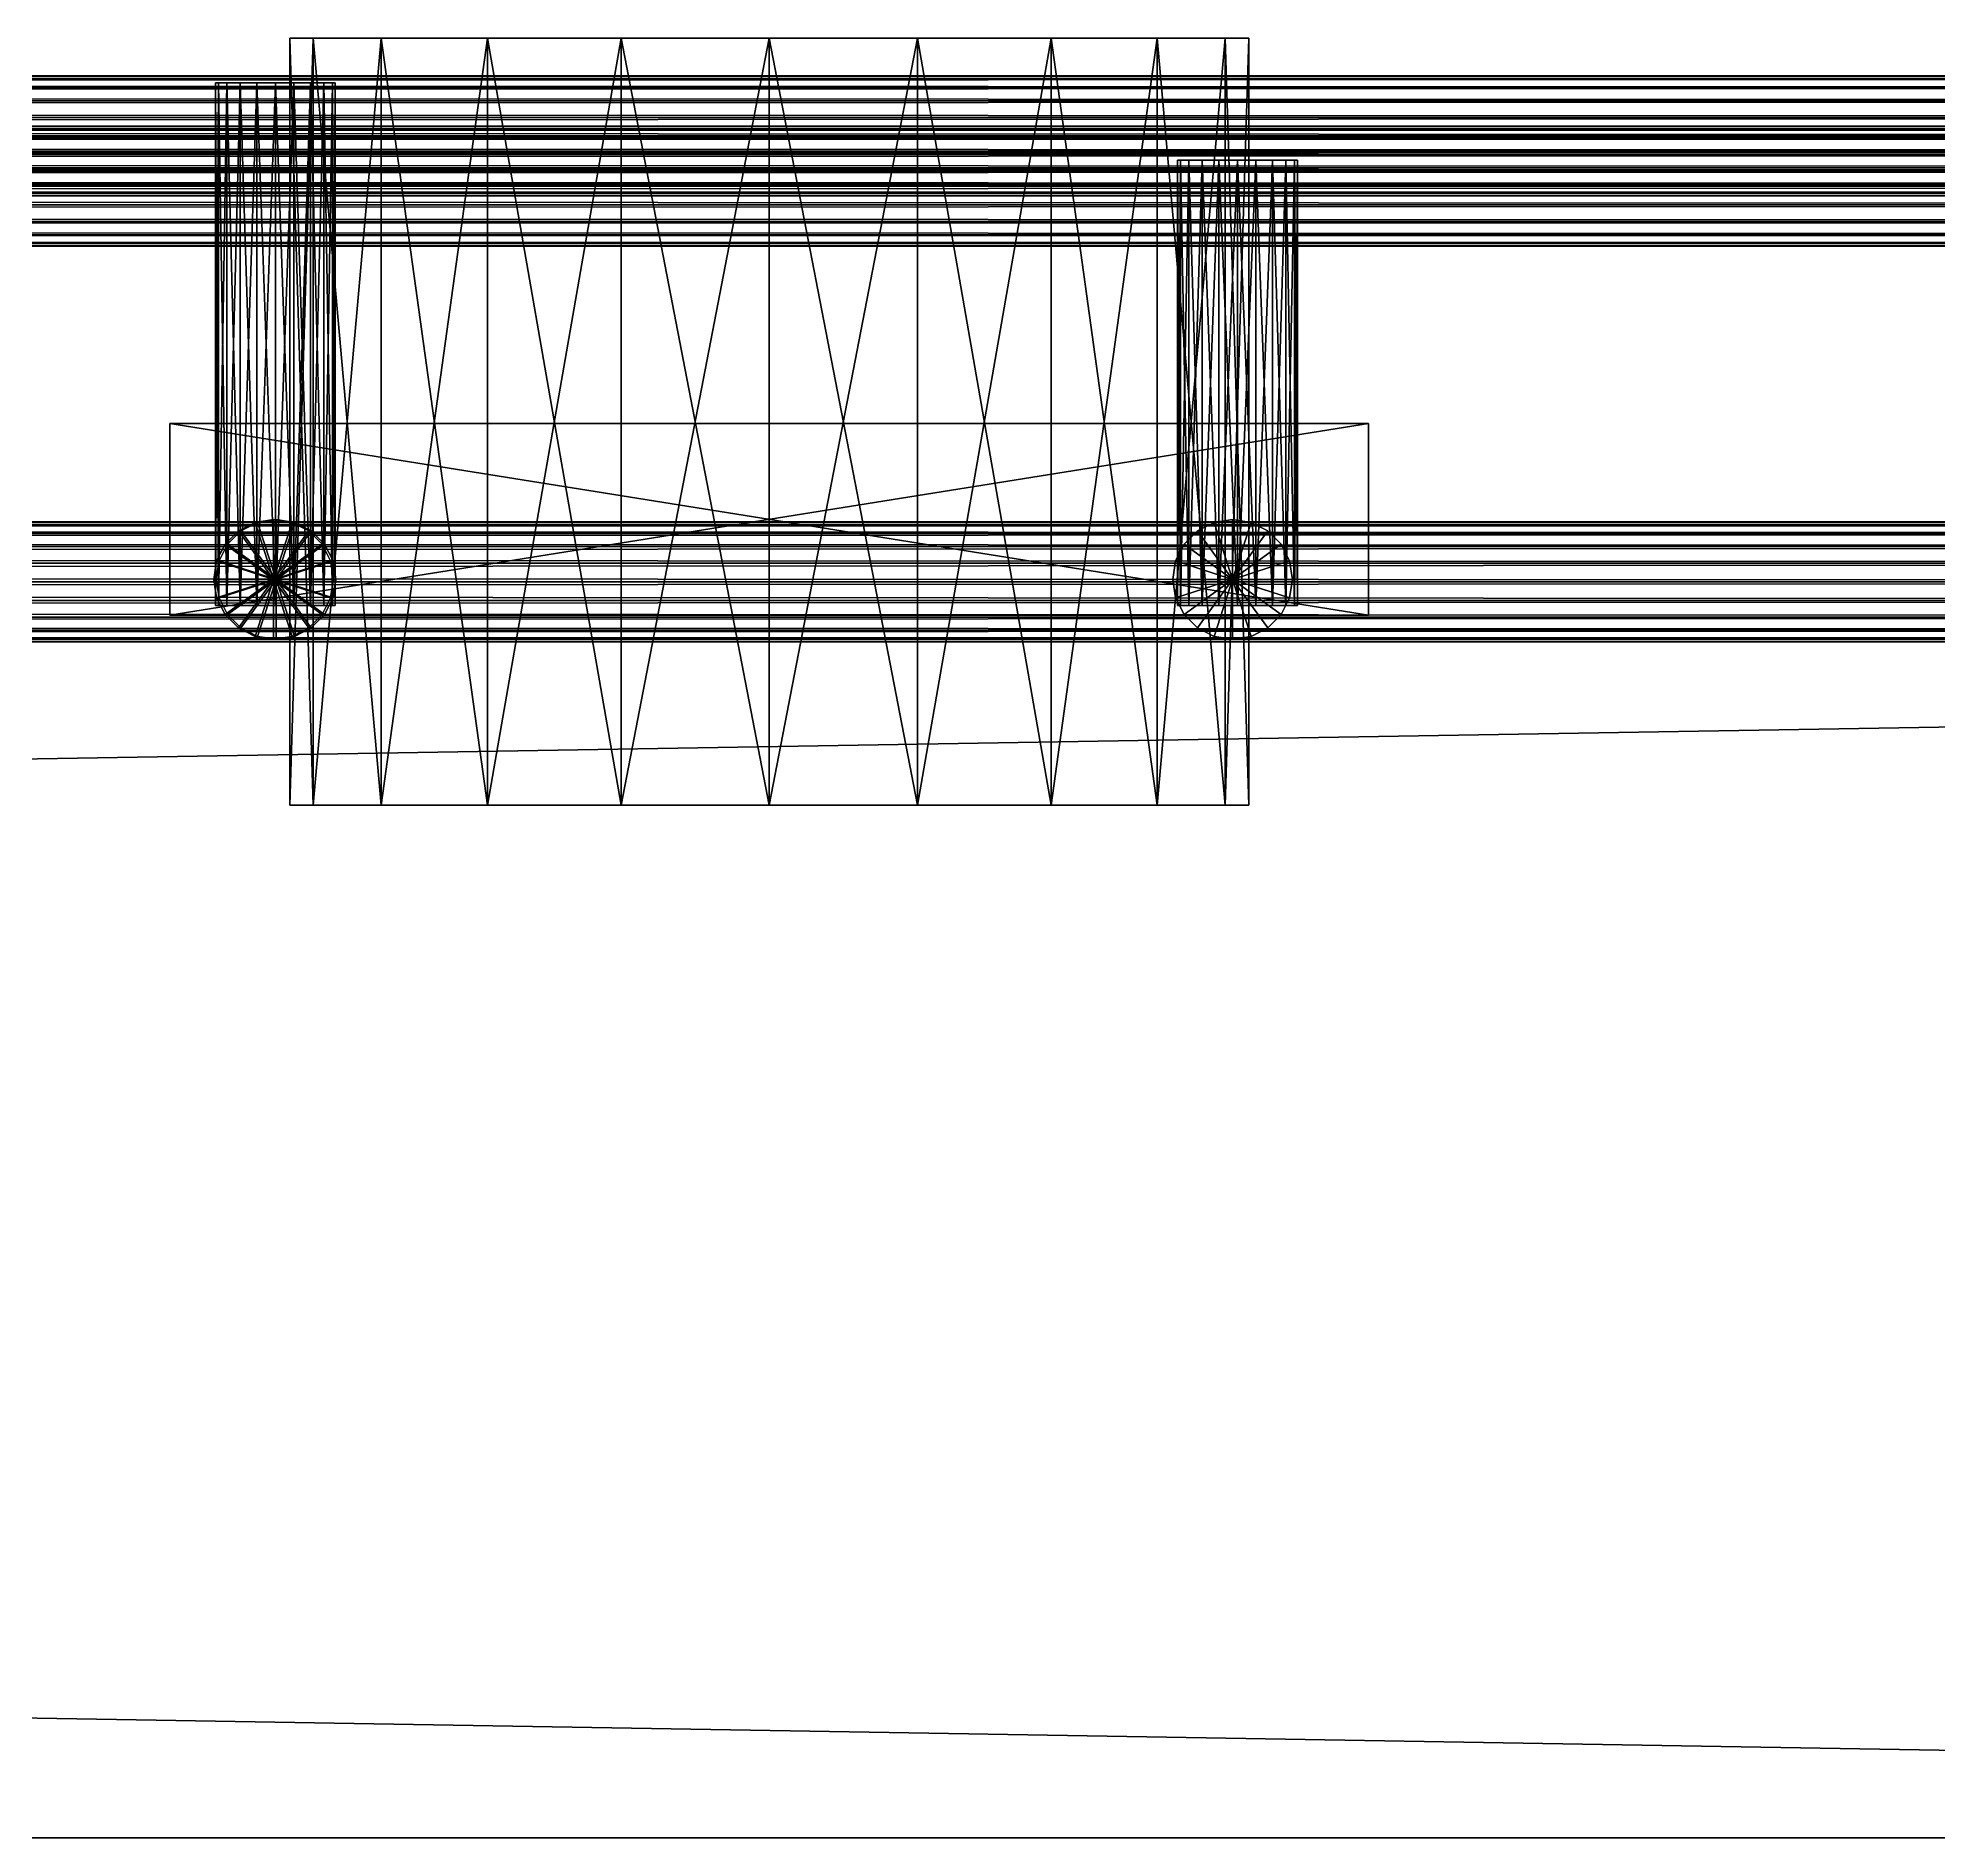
# Model space of a CAD drawing. Extents: x 51658 to 54704, y -20804 to -20635.
# Drawn here: x 54402.9 to 54482.2, y -20804 to -20728.9 of the extents above; entities that cross this region are included whole.
import ezdxf

# ---------------------------------------------------------------- set-up
doc = ezdxf.new("R2010")
doc.units = 0
doc.header["$MEASUREMENT"] = 0
doc.layers.get('Defpoints').update_dxf_attribs({"linetype": 'CONTINUOUS'})
for name, color, linetype in [('BASE', 2, 'CONTINUOUS'), ('BTNFISICORIGHT', 2, 'CONTINUOUS'), ('CABLEBASE__105_', 7, 'CONTINUOUS'), ('CABLEBASE__115_', 7, 'CONTINUOUS'), ('CABLEBASE__133_', 7, 'CONTINUOUS'), ('CABLEBASE__134_', 7, 'CONTINUOUS'), ('CABLEBASE__135_', 7, 'CONTINUOUS'), ('CABLEBASE__136_', 7, 'CONTINUOUS'), ('CABLEBASE__137_', 7, 'CONTINUOUS'), ('CABLEBASE__94_', 7, 'CONTINUOUS'), ('COTAS', 90, 'CONTINUOUS'), ('PULSADOR_2', 7, 'CONTINUOUS')]:
    doc.layers.add(name, color=color, linetype=linetype)
doc.dimstyles.get("Standard").update_dxf_attribs({"dimtxt": 0.18, "dimasz": 0.18, "dimexe": 0.18, "dimexo": 0.0625, "dimgap": 0.09, "dimtad": 0, "dimtih": 1, "dimtoh": 1, "dimdec": 4, "dimzin": 0, "dimdsep": 46, "dimtxsty": 'Standard', "dimcen": 0.09, "dimadec": 0, "dimazin": 0, "dimtfac": 1, "dimtdec": 4, "dimtofl": 0, "dimtmove": 0, "dimatfit": 3, "dimfxl": 1, "dimtolj": 1, "dimtzin": 0, "dimarcsym": 0})

# ---------------------------------------------------------------- blocks, each defined once
blk = doc.blocks.new('*D0')
at = {"layer": 'COTAS', "color": 0, "linetype": 'Continuous', "lineweight": -2, "transparency": 16777216}
for p, q in [((51702.404785, -20753.924622), (51702.404785, -20753.807122)), ((51702.584785, -20753.987122), (53201.699785, -20753.987122)), ((54702.224785, -20753.987122), (53203.109785, -20753.987122)), ((54702.404785, -20753.924622), (54702.404785, -20753.807122))]:
    blk.add_line(p, q, dxfattribs=at)
at = {"layer": 'COTAS', "color": 0, "linetype": 'Continuous', "transparency": 16777216}
for points in [[(51702.584785, -20753.957122), (51702.584785, -20754.017122), (51702.404785, -20753.987122)], [(54702.224785, -20753.957122), (54702.224785, -20754.017122), (54702.404785, -20753.987122)]]:
    blk.add_solid(points, dxfattribs=at)
at = {"layer": 'Defpoints', "color": 0, "linetype": 'Continuous', "transparency": 16777216}
for p in [(51702.404785, -20753.987122, 21450.83313), (51702.404785, -20753.987122), (54702.404785, -20753.987122, 21450.83313)]:
    blk.add_point(p, dxfattribs=at)
at = {"layer": 'COTAS', "color": 0, "linetype": 'Continuous', "transparency": 16777216, "insert": (53202.404785, -20753.987122), "char_height": 0.18, "attachment_point": 5}
blk.add_mtext('\\A1;3000.0000', dxfattribs=at)
blk = doc.blocks.new('*D1')
at = {"layer": 'COTAS', "color": 0, "linetype": 'Continuous', "lineweight": -2, "transparency": 16777216}
for p, q in [((51702.404785, -20753.924622), (51702.404785, -20753.807122)), ((51702.584785, -20753.987122), (53201.699785, -20753.987122)), ((54702.224785, -20753.987122), (53203.109785, -20753.987122)), ((54702.404785, -20753.924622), (54702.404785, -20753.807122))]:
    blk.add_line(p, q, dxfattribs=at)
at = {"layer": 'COTAS', "color": 0, "linetype": 'Continuous', "transparency": 16777216}
for points in [[(51702.584785, -20753.957122), (51702.584785, -20754.017122), (51702.404785, -20753.987122)], [(54702.224785, -20753.957122), (54702.224785, -20754.017122), (54702.404785, -20753.987122)]]:
    blk.add_solid(points, dxfattribs=at)
at = {"layer": 'Defpoints', "color": 0, "linetype": 'Continuous', "transparency": 16777216}
for p in [(51702.404785, -20753.987122, 21450.83313), (51702.404785, -20753.987122), (54702.404785, -20753.987122, 21450.83313)]:
    blk.add_point(p, dxfattribs=at)
at = {"layer": 'COTAS', "color": 0, "linetype": 'Continuous', "transparency": 16777216, "insert": (53202.404785, -20753.987122), "char_height": 0.18, "attachment_point": 5}
blk.add_mtext('\\A1;3000.0000', dxfattribs=at)

msp = doc.modelspace()

# ---------------------------------------------------------------- dimensions: what is measured, and where the dimension line sits
at = {"layer": 'COTAS', "linetype": 'Continuous'}
for picture in ['*D0', '*D1']:
    dim = msp.add_linear_dim(base=(51702.404785, -20753.987122), p1=(54702.404785, -20753.987122, 21450.83313), p2=(51702.404785, -20753.987122, 21450.83313), dimstyle='Standard', dxfattribs=at)
    dim.commit()
    dim.dimension.update_dxf_attribs({"geometry": picture, "text_midpoint": (53202.404785, -20753.987122)})

# ---------------------------------------------------------------- meshes
at = {"layer": 'BASE', "color": 21}
mesh = msp.add_polyface(dxfattribs=at)
corners = [(51702.404785, -20803.987122, 21450.83313), (54702.404785, -20803.987122, 21450.83313), (51702.404785, -20753.987122, 21450.83313), (54702.404785, -20753.987122, 21450.83313), (51702.404785, -20753.987122, 19450.83313), (54702.404785, -20753.987122, 19450.83313), (51702.404785, -20803.987122, 19450.83313), (54702.404785, -20803.987122, 19450.83313)]
mesh.append_faces([[corners[k] for k in face] for face in [(2, 3, 0), (3, 1, 0), (4, 5, 2), (5, 3, 2), (6, 7, 4), (7, 5, 4), (0, 1, 6), (1, 7, 6), (3, 5, 1), (5, 7, 1), (4, 2, 6), (2, 0, 6)]], dxfattribs={"color": 21})
at = {"layer": 'BTNFISICORIGHT', "color": 250}
mesh = msp.add_polyface(dxfattribs=at)
corners = [(54408.404779, -20752.986816, 19682.833147), (54458.404779, -20752.986816, 19682.833147), (54408.404779, -20744.986816, 19682.833147), (54458.404779, -20744.986816, 19682.833147), (54408.404779, -20744.986816, 19632.833147), (54458.404779, -20744.986816, 19632.833147), (54408.404779, -20752.986816, 19632.833147), (54458.404779, -20752.986816, 19632.833147)]
mesh.append_faces([[corners[k] for k in face] for face in [(2, 3, 0), (3, 1, 0), (4, 5, 2), (5, 3, 2), (6, 7, 4), (7, 5, 4), (0, 1, 6), (1, 7, 6), (3, 5, 1), (5, 7, 1), (4, 2, 6), (2, 0, 6)]], dxfattribs={"color": 250})
at = {"layer": 'CABLEBASE__105_', "color": 7}
mesh = msp.add_polyface(dxfattribs=at)
corners = [(52983.873242, -20732.218032, 19584.455739), (52983.873242, -20731.521111, 19584.810838), (52983.873242, -20730.968031, 19585.363918), (52983.873242, -20730.612932, 19586.060839), (52983.873242, -20730.490574, 19586.833382), (52983.873242, -20730.612932, 19587.605925), (52983.873242, -20730.968032, 19588.302845), (52983.873242, -20731.521111, 19588.855925), (52983.873242, -20732.218032, 19589.211024), (52983.873242, -20732.990575, 19589.333382), (52983.873242, -20733.763118, 19589.211024), (52983.873242, -20734.460038, 19588.855925), (52983.873242, -20735.013118, 19588.302845), (52983.873242, -20735.368217, 19587.605924), (52983.873242, -20735.490575, 19586.833382), (52983.873242, -20735.368216, 19586.060839), (52983.873242, -20735.013118, 19585.363919), (52983.873242, -20734.460038, 19584.810839), (52983.873242, -20733.763117, 19584.45574), (52983.873242, -20732.990575, 19584.333382), (54619.756383, -20732.218032, 19584.455739), (54619.756383, -20731.521111, 19584.810838), (54619.756383, -20730.968031, 19585.363918), (54619.756383, -20730.612932, 19586.060839), (54619.756383, -20730.490574, 19586.833382), (54619.756383, -20730.612932, 19587.605925), (54619.756383, -20730.968032, 19588.302845), (54619.756383, -20731.521111, 19588.855925), (54619.756383, -20732.218032, 19589.211024), (54619.756383, -20732.990575, 19589.333382), (54619.756383, -20733.763118, 19589.211024), (54619.756383, -20734.460038, 19588.855925), (54619.756383, -20735.013118, 19588.302845), (54619.756383, -20735.368217, 19587.605924), (54619.756383, -20735.490575, 19586.833382), (54619.756383, -20735.368216, 19586.060839), (54619.756383, -20735.013118, 19585.363919), (54619.756383, -20734.460038, 19584.810839), (54619.756383, -20733.763117, 19584.45574), (54619.756383, -20732.990575, 19584.333382), (52983.873242, -20732.990575, 19586.833382), (54619.756383, -20732.990575, 19586.833382)]
mesh.append_faces([[corners[k] for k in face] for face in [(20, 21, 0), (21, 1, 0), (21, 22, 1), (22, 2, 1), (22, 23, 2), (23, 3, 2), (23, 24, 3), (24, 4, 3), (24, 25, 4), (25, 5, 4), (25, 26, 5), (26, 6, 5), (26, 27, 6), (27, 7, 6), (27, 28, 7), (28, 8, 7), (28, 29, 8), (29, 9, 8), (29, 30, 9), (30, 10, 9), (30, 31, 10), (31, 11, 10), (31, 32, 11), (32, 12, 11), (32, 33, 12), (33, 13, 12), (33, 34, 13), (34, 14, 13), (34, 35, 14), (35, 15, 14), (35, 36, 15), (36, 16, 15), (36, 37, 16), (37, 17, 16), (37, 38, 17), (38, 18, 17), (38, 39, 18), (39, 19, 18), (39, 20, 19), (20, 0, 19), (41, 39, 38), (41, 38, 37), (41, 20, 39), (41, 37, 36), (41, 21, 20), (41, 36, 35), (41, 22, 21), (41, 35, 34), (41, 23, 22), (41, 34, 33), (41, 24, 23), (41, 33, 32), (41, 25, 24), (41, 32, 31), (41, 26, 25), (41, 31, 30), (41, 27, 26), (41, 30, 29), (41, 28, 27), (41, 29, 28), (40, 18, 19), (40, 19, 0), (40, 17, 18), (40, 0, 1), (40, 16, 17), (40, 1, 2), (40, 15, 16), (40, 2, 3), (40, 14, 15), (40, 3, 4), (40, 13, 14), (40, 4, 5), (40, 12, 13), (40, 5, 6), (40, 11, 12), (40, 6, 7), (40, 10, 11), (40, 7, 8), (40, 9, 10), (40, 8, 9)]], dxfattribs={"color": 7})
at = {"layer": 'CABLEBASE__115_', "color": 7}
mesh = msp.add_polyface(dxfattribs=at)
corners = [(53312.513781, -20750.818019, 19753.455792), (53312.513781, -20750.121098, 19753.810891), (53312.513781, -20749.568018, 19754.363971), (53312.513781, -20749.212919, 19755.060892), (53312.513781, -20749.090561, 19755.833435), (53312.513781, -20749.212919, 19756.605978), (53312.513781, -20749.568019, 19757.302899), (53312.513781, -20750.121098, 19757.855978), (53312.513781, -20750.818019, 19758.211077), (53312.513781, -20751.590562, 19758.333436), (53312.513781, -20752.363105, 19758.211077), (53312.513781, -20753.060025, 19757.855978), (53312.513781, -20753.613105, 19757.302898), (53312.513781, -20753.968204, 19756.605978), (53312.513781, -20754.090562, 19755.833435), (53312.513781, -20753.968203, 19755.060893), (53312.513781, -20753.613105, 19754.363972), (53312.513781, -20753.060025, 19753.810893), (53312.513781, -20752.363104, 19753.455794), (53312.513781, -20751.590562, 19753.333435), (54620.375872, -20750.818019, 19753.455792), (54620.375872, -20750.121098, 19753.810891), (54620.375872, -20749.568018, 19754.363971), (54620.375872, -20749.212919, 19755.060892), (54620.375872, -20749.090561, 19755.833435), (54620.375872, -20749.212919, 19756.605978), (54620.375872, -20749.568019, 19757.302899), (54620.375872, -20750.121098, 19757.855978), (54620.375872, -20750.818019, 19758.211077), (54620.375872, -20751.590562, 19758.333436), (54620.375872, -20752.363105, 19758.211077), (54620.375872, -20753.060025, 19757.855978), (54620.375872, -20753.613105, 19757.302898), (54620.375872, -20753.968204, 19756.605978), (54620.375872, -20754.090562, 19755.833435), (54620.375872, -20753.968203, 19755.060893), (54620.375872, -20753.613105, 19754.363972), (54620.375872, -20753.060025, 19753.810893), (54620.375872, -20752.363104, 19753.455794), (54620.375872, -20751.590562, 19753.333435), (53312.513781, -20751.590562, 19755.833435), (54620.375872, -20751.590562, 19755.833435)]
mesh.append_faces([[corners[k] for k in face] for face in [(20, 21, 0), (21, 1, 0), (21, 22, 1), (22, 2, 1), (22, 23, 2), (23, 3, 2), (23, 24, 3), (24, 4, 3), (24, 25, 4), (25, 5, 4), (25, 26, 5), (26, 6, 5), (26, 27, 6), (27, 7, 6), (27, 28, 7), (28, 8, 7), (28, 29, 8), (29, 9, 8), (29, 30, 9), (30, 10, 9), (30, 31, 10), (31, 11, 10), (31, 32, 11), (32, 12, 11), (32, 33, 12), (33, 13, 12), (33, 34, 13), (34, 14, 13), (34, 35, 14), (35, 15, 14), (35, 36, 15), (36, 16, 15), (36, 37, 16), (37, 17, 16), (37, 38, 17), (38, 18, 17), (38, 39, 18), (39, 19, 18), (39, 20, 19), (20, 0, 19), (41, 39, 38), (41, 38, 37), (41, 20, 39), (41, 37, 36), (41, 21, 20), (41, 36, 35), (41, 22, 21), (41, 35, 34), (41, 23, 22), (41, 34, 33), (41, 24, 23), (41, 33, 32), (41, 25, 24), (41, 32, 31), (41, 26, 25), (41, 31, 30), (41, 27, 26), (41, 30, 29), (41, 28, 27), (41, 29, 28), (40, 18, 19), (40, 19, 0), (40, 17, 18), (40, 0, 1), (40, 16, 17), (40, 1, 2), (40, 15, 16), (40, 2, 3), (40, 14, 15), (40, 3, 4), (40, 13, 14), (40, 4, 5), (40, 12, 13), (40, 5, 6), (40, 11, 12), (40, 6, 7), (40, 10, 11), (40, 7, 8), (40, 9, 10), (40, 8, 9)]], dxfattribs={"color": 7})
at = {"layer": 'CABLEBASE__133_', "color": 7}
mesh = msp.add_polyface(dxfattribs=at)
corners = [(54455.312433, -20752.574053, 19557.260828), (54454.957334, -20752.574053, 19556.563907), (54454.404254, -20752.574053, 19556.010827), (54453.707333, -20752.574053, 19555.655728), (54452.93479, -20752.574053, 19555.53337), (54452.162247, -20752.574053, 19555.655729), (54451.465326, -20752.574053, 19556.010828), (54450.912247, -20752.574053, 19556.563907), (54450.557148, -20752.574053, 19557.260828), (54450.434789, -20752.574053, 19558.033371), (54450.557148, -20752.574053, 19558.805914), (54450.912247, -20752.574053, 19559.502834), (54451.465326, -20752.574053, 19560.055914), (54452.162247, -20752.574053, 19560.411013), (54452.93479, -20752.574053, 19560.533371), (54453.707332, -20752.574053, 19560.411013), (54454.404253, -20752.574053, 19560.055914), (54454.957332, -20752.574053, 19559.502834), (54455.312431, -20752.574053, 19558.805913), (54455.43479, -20752.574053, 19558.033371), (54455.312433, -20733.999596, 19557.260828), (54454.957334, -20733.999596, 19556.563907), (54454.404254, -20733.999596, 19556.010827), (54453.707333, -20733.999596, 19555.655728), (54452.93479, -20733.999596, 19555.53337), (54452.162247, -20733.999596, 19555.655729), (54451.465326, -20733.999596, 19556.010828), (54450.912247, -20733.999596, 19556.563907), (54450.557148, -20733.999596, 19557.260828), (54450.434789, -20733.999596, 19558.033371), (54450.557148, -20733.999596, 19558.805914), (54450.912247, -20733.999596, 19559.502834), (54451.465326, -20733.999596, 19560.055914), (54452.162247, -20733.999596, 19560.411013), (54452.93479, -20733.999596, 19560.533371), (54453.707332, -20733.999596, 19560.411013), (54454.404253, -20733.999596, 19560.055914), (54454.957332, -20733.999596, 19559.502834), (54455.312431, -20733.999596, 19558.805913), (54455.43479, -20733.999596, 19558.033371), (54452.93479, -20752.574053, 19558.033371), (54452.93479, -20733.999596, 19558.033371)]
mesh.append_faces([[corners[k] for k in face] for face in [(20, 21, 0), (21, 1, 0), (21, 22, 1), (22, 2, 1), (22, 23, 2), (23, 3, 2), (23, 24, 3), (24, 4, 3), (24, 25, 4), (25, 5, 4), (25, 26, 5), (26, 6, 5), (26, 27, 6), (27, 7, 6), (27, 28, 7), (28, 8, 7), (28, 29, 8), (29, 9, 8), (29, 30, 9), (30, 10, 9), (30, 31, 10), (31, 11, 10), (31, 32, 11), (32, 12, 11), (32, 33, 12), (33, 13, 12), (33, 34, 13), (34, 14, 13), (34, 35, 14), (35, 15, 14), (35, 36, 15), (36, 16, 15), (36, 37, 16), (37, 17, 16), (37, 38, 17), (38, 18, 17), (38, 39, 18), (39, 19, 18), (39, 20, 19), (20, 0, 19), (41, 39, 38), (41, 38, 37), (41, 20, 39), (41, 37, 36), (41, 21, 20), (41, 36, 35), (41, 22, 21), (41, 35, 34), (41, 23, 22), (41, 34, 33), (41, 24, 23), (41, 33, 32), (41, 25, 24), (41, 32, 31), (41, 26, 25), (41, 31, 30), (41, 27, 26), (41, 30, 29), (41, 28, 27), (41, 29, 28), (40, 18, 19), (40, 19, 0), (40, 17, 18), (40, 0, 1), (40, 16, 17), (40, 1, 2), (40, 15, 16), (40, 2, 3), (40, 14, 15), (40, 3, 4), (40, 13, 14), (40, 4, 5), (40, 12, 13), (40, 5, 6), (40, 11, 12), (40, 6, 7), (40, 10, 11), (40, 7, 8), (40, 9, 10), (40, 8, 9)]], dxfattribs={"color": 7})
at = {"layer": 'CABLEBASE__134_', "color": 7}
mesh = msp.add_polyface(dxfattribs=at)
corners = [(54415.182437, -20752.57436, 19585.760908), (54414.827338, -20752.57436, 19585.063987), (54414.274258, -20752.57436, 19584.510907), (54413.577337, -20752.57436, 19584.155809), (54412.804794, -20752.57436, 19584.03345), (54412.032251, -20752.57436, 19584.155809), (54411.335331, -20752.57436, 19584.510908), (54410.782251, -20752.57436, 19585.063988), (54410.427152, -20752.57436, 19585.760908), (54410.304794, -20752.57436, 19586.533451), (54410.427152, -20752.57436, 19587.305994), (54410.782251, -20752.57436, 19588.002915), (54411.335331, -20752.57436, 19588.555994), (54412.032252, -20752.57436, 19588.911093), (54412.804794, -20752.57436, 19589.033451), (54413.577337, -20752.57436, 19588.911093), (54414.274257, -20752.57436, 19588.555994), (54414.827337, -20752.57436, 19588.002914), (54415.182436, -20752.57436, 19587.305994), (54415.304794, -20752.57436, 19586.533451), (54415.182437, -20730.771291, 19585.760908), (54414.827338, -20730.771291, 19585.063987), (54414.274258, -20730.771291, 19584.510907), (54413.577337, -20730.771291, 19584.155809), (54412.804794, -20730.771291, 19584.03345), (54412.032251, -20730.771291, 19584.155809), (54411.335331, -20730.771291, 19584.510908), (54410.782251, -20730.771291, 19585.063988), (54410.427152, -20730.771291, 19585.760908), (54410.304794, -20730.771291, 19586.533451), (54410.427152, -20730.771291, 19587.305994), (54410.782251, -20730.771291, 19588.002915), (54411.335331, -20730.771291, 19588.555994), (54412.032252, -20730.771291, 19588.911093), (54412.804794, -20730.771291, 19589.033451), (54413.577337, -20730.771291, 19588.911093), (54414.274257, -20730.771291, 19588.555994), (54414.827337, -20730.771291, 19588.002914), (54415.182436, -20730.771291, 19587.305994), (54415.304794, -20730.771291, 19586.533451), (54412.804794, -20752.57436, 19586.533451), (54412.804794, -20730.771291, 19586.533451)]
mesh.append_faces([[corners[k] for k in face] for face in [(20, 21, 0), (21, 1, 0), (21, 22, 1), (22, 2, 1), (22, 23, 2), (23, 3, 2), (23, 24, 3), (24, 4, 3), (24, 25, 4), (25, 5, 4), (25, 26, 5), (26, 6, 5), (26, 27, 6), (27, 7, 6), (27, 28, 7), (28, 8, 7), (28, 29, 8), (29, 9, 8), (29, 30, 9), (30, 10, 9), (30, 31, 10), (31, 11, 10), (31, 32, 11), (32, 12, 11), (32, 33, 12), (33, 13, 12), (33, 34, 13), (34, 14, 13), (34, 35, 14), (35, 15, 14), (35, 36, 15), (36, 16, 15), (36, 37, 16), (37, 17, 16), (37, 38, 17), (38, 18, 17), (38, 39, 18), (39, 19, 18), (39, 20, 19), (20, 0, 19), (41, 39, 38), (41, 38, 37), (41, 20, 39), (41, 37, 36), (41, 21, 20), (41, 36, 35), (41, 22, 21), (41, 35, 34), (41, 23, 22), (41, 34, 33), (41, 24, 23), (41, 33, 32), (41, 25, 24), (41, 32, 31), (41, 26, 25), (41, 31, 30), (41, 27, 26), (41, 30, 29), (41, 28, 27), (41, 29, 28), (40, 18, 19), (40, 19, 0), (40, 17, 18), (40, 0, 1), (40, 16, 17), (40, 1, 2), (40, 15, 16), (40, 2, 3), (40, 14, 15), (40, 3, 4), (40, 13, 14), (40, 4, 5), (40, 12, 13), (40, 5, 6), (40, 11, 12), (40, 6, 7), (40, 10, 11), (40, 7, 8), (40, 9, 10), (40, 8, 9)]], dxfattribs={"color": 7})
at = {"layer": 'CABLEBASE__135_', "color": 7}
mesh = msp.add_polyface(dxfattribs=at)
corners = [(54455.112447, -20750.714283, 19556.274685), (54454.757348, -20750.017362, 19556.274685), (54454.204268, -20749.464282, 19556.274685), (54453.507347, -20749.109183, 19556.274685), (54452.734804, -20748.986825, 19556.274685), (54451.962261, -20749.109183, 19556.274685), (54451.26534, -20749.464283, 19556.274685), (54450.712261, -20750.017362, 19556.274685), (54450.357162, -20750.714283, 19556.274685), (54450.234804, -20751.486826, 19556.274685), (54450.357162, -20752.259369, 19556.274685), (54450.712261, -20752.956289, 19556.274685), (54451.265341, -20753.509369, 19556.274685), (54451.962261, -20753.864468, 19556.274685), (54452.734804, -20753.986826, 19556.274685), (54453.507347, -20753.864468, 19556.274685), (54454.204267, -20753.509369, 19556.274685), (54454.757347, -20752.956289, 19556.274685), (54455.112446, -20752.259369, 19556.274685), (54455.234804, -20751.486826, 19556.274685), (54455.112447, -20750.714283, 19636.432186), (54454.757348, -20750.017362, 19636.432186), (54454.204268, -20749.464282, 19636.432186), (54453.507347, -20749.109183, 19636.432186), (54452.734804, -20748.986825, 19636.432186), (54451.962261, -20749.109183, 19636.432186), (54451.26534, -20749.464283, 19636.432186), (54450.712261, -20750.017362, 19636.432186), (54450.357162, -20750.714283, 19636.432186), (54450.234804, -20751.486826, 19636.432186), (54450.357162, -20752.259369, 19636.432186), (54450.712261, -20752.956289, 19636.432186), (54451.265341, -20753.509369, 19636.432186), (54451.962261, -20753.864468, 19636.432186), (54452.734804, -20753.986826, 19636.432186), (54453.507347, -20753.864468, 19636.432186), (54454.204267, -20753.509369, 19636.432186), (54454.757347, -20752.956289, 19636.432186), (54455.112446, -20752.259369, 19636.432186), (54455.234804, -20751.486826, 19636.432186), (54452.734804, -20751.486826, 19556.274685), (54452.734804, -20751.486826, 19636.432186)]
mesh.append_faces([[corners[k] for k in face] for face in [(20, 21, 0), (21, 1, 0), (21, 22, 1), (22, 2, 1), (22, 23, 2), (23, 3, 2), (23, 24, 3), (24, 4, 3), (24, 25, 4), (25, 5, 4), (25, 26, 5), (26, 6, 5), (26, 27, 6), (27, 7, 6), (27, 28, 7), (28, 8, 7), (28, 29, 8), (29, 9, 8), (29, 30, 9), (30, 10, 9), (30, 31, 10), (31, 11, 10), (31, 32, 11), (32, 12, 11), (32, 33, 12), (33, 13, 12), (33, 34, 13), (34, 14, 13), (34, 35, 14), (35, 15, 14), (35, 36, 15), (36, 16, 15), (36, 37, 16), (37, 17, 16), (37, 38, 17), (38, 18, 17), (38, 39, 18), (39, 19, 18), (39, 20, 19), (20, 0, 19), (41, 39, 38), (41, 38, 37), (41, 20, 39), (41, 37, 36), (41, 21, 20), (41, 36, 35), (41, 22, 21), (41, 35, 34), (41, 23, 22), (41, 34, 33), (41, 24, 23), (41, 33, 32), (41, 25, 24), (41, 32, 31), (41, 26, 25), (41, 31, 30), (41, 27, 26), (41, 30, 29), (41, 28, 27), (41, 29, 28), (40, 18, 19), (40, 19, 0), (40, 17, 18), (40, 0, 1), (40, 16, 17), (40, 1, 2), (40, 15, 16), (40, 2, 3), (40, 14, 15), (40, 3, 4), (40, 13, 14), (40, 4, 5), (40, 12, 13), (40, 5, 6), (40, 11, 12), (40, 6, 7), (40, 10, 11), (40, 7, 8), (40, 9, 10), (40, 8, 9)]], dxfattribs={"color": 7})
at = {"layer": 'CABLEBASE__136_', "color": 7}
mesh = msp.add_polyface(dxfattribs=at)
corners = [(54415.212478, -20750.714283, 19583.99426), (54414.857379, -20750.017362, 19583.99426), (54414.304299, -20749.464282, 19583.99426), (54413.607378, -20749.109183, 19583.99426), (54412.834835, -20748.986825, 19583.99426), (54412.062292, -20749.109183, 19583.99426), (54411.365371, -20749.464283, 19583.99426), (54410.812292, -20750.017362, 19583.99426), (54410.457193, -20750.714283, 19583.99426), (54410.334834, -20751.486826, 19583.99426), (54410.457193, -20752.259369, 19583.99426), (54410.812292, -20752.956289, 19583.99426), (54411.365372, -20753.509369, 19583.99426), (54412.062292, -20753.864468, 19583.99426), (54412.834835, -20753.986826, 19583.99426), (54413.607377, -20753.864468, 19583.99426), (54414.304298, -20753.509369, 19583.99426), (54414.857378, -20752.956289, 19583.99426), (54415.212476, -20752.259369, 19583.99426), (54415.334835, -20751.486826, 19583.99426), (54415.212478, -20750.714283, 19636.43249), (54414.857379, -20750.017362, 19636.43249), (54414.304299, -20749.464282, 19636.43249), (54413.607378, -20749.109183, 19636.43249), (54412.834835, -20748.986825, 19636.43249), (54412.062292, -20749.109183, 19636.43249), (54411.365371, -20749.464283, 19636.43249), (54410.812292, -20750.017362, 19636.43249), (54410.457193, -20750.714283, 19636.43249), (54410.334834, -20751.486826, 19636.43249), (54410.457193, -20752.259369, 19636.43249), (54410.812292, -20752.956289, 19636.43249), (54411.365372, -20753.509369, 19636.43249), (54412.062292, -20753.864468, 19636.43249), (54412.834835, -20753.986826, 19636.43249), (54413.607377, -20753.864468, 19636.43249), (54414.304298, -20753.509369, 19636.43249), (54414.857378, -20752.956289, 19636.43249), (54415.212476, -20752.259369, 19636.43249), (54415.334835, -20751.486826, 19636.43249), (54412.834835, -20751.486826, 19583.99426), (54412.834835, -20751.486826, 19636.43249)]
mesh.append_faces([[corners[k] for k in face] for face in [(20, 21, 0), (21, 1, 0), (21, 22, 1), (22, 2, 1), (22, 23, 2), (23, 3, 2), (23, 24, 3), (24, 4, 3), (24, 25, 4), (25, 5, 4), (25, 26, 5), (26, 6, 5), (26, 27, 6), (27, 7, 6), (27, 28, 7), (28, 8, 7), (28, 29, 8), (29, 9, 8), (29, 30, 9), (30, 10, 9), (30, 31, 10), (31, 11, 10), (31, 32, 11), (32, 12, 11), (32, 33, 12), (33, 13, 12), (33, 34, 13), (34, 14, 13), (34, 35, 14), (35, 15, 14), (35, 36, 15), (36, 16, 15), (36, 37, 16), (37, 17, 16), (37, 38, 17), (38, 18, 17), (38, 39, 18), (39, 19, 18), (39, 20, 19), (20, 0, 19), (41, 39, 38), (41, 38, 37), (41, 20, 39), (41, 37, 36), (41, 21, 20), (41, 36, 35), (41, 22, 21), (41, 35, 34), (41, 23, 22), (41, 34, 33), (41, 24, 23), (41, 33, 32), (41, 25, 24), (41, 32, 31), (41, 26, 25), (41, 31, 30), (41, 27, 26), (41, 30, 29), (41, 28, 27), (41, 29, 28), (40, 18, 19), (40, 19, 0), (40, 17, 18), (40, 0, 1), (40, 16, 17), (40, 1, 2), (40, 15, 16), (40, 2, 3), (40, 14, 15), (40, 3, 4), (40, 13, 14), (40, 4, 5), (40, 12, 13), (40, 5, 6), (40, 11, 12), (40, 6, 7), (40, 10, 11), (40, 7, 8), (40, 9, 10), (40, 8, 9)]], dxfattribs={"color": 7})
at = {"layer": 'CABLEBASE__137_', "color": 7}
mesh = msp.add_polyface(dxfattribs=at)
corners = [(54415.112437, -20750.714283, 19677.754673), (54414.757338, -20750.017362, 19677.754673), (54414.204259, -20749.464282, 19677.754673), (54413.507338, -20749.109183, 19677.754673), (54412.734795, -20748.986825, 19677.754673), (54411.962252, -20749.109183, 19677.754673), (54411.265331, -20749.464283, 19677.754673), (54410.712251, -20750.017362, 19677.754673), (54410.357153, -20750.714283, 19677.754673), (54410.234794, -20751.486826, 19677.754673), (54410.357153, -20752.259369, 19677.754673), (54410.712252, -20752.956289, 19677.754673), (54411.265331, -20753.509369, 19677.754673), (54411.962252, -20753.864468, 19677.754673), (54412.734795, -20753.986826, 19677.754673), (54413.507337, -20753.864468, 19677.754673), (54414.204258, -20753.509369, 19677.754673), (54414.757337, -20752.956289, 19677.754673), (54415.112436, -20752.259369, 19677.754673), (54415.234795, -20751.486826, 19677.754673), (54415.112437, -20750.714283, 19757.912174), (54414.757338, -20750.017362, 19757.912174), (54414.204259, -20749.464282, 19757.912174), (54413.507338, -20749.109183, 19757.912174), (54412.734795, -20748.986825, 19757.912174), (54411.962252, -20749.109183, 19757.912174), (54411.265331, -20749.464283, 19757.912174), (54410.712251, -20750.017362, 19757.912174), (54410.357153, -20750.714283, 19757.912174), (54410.234794, -20751.486826, 19757.912174), (54410.357153, -20752.259369, 19757.912174), (54410.712252, -20752.956289, 19757.912174), (54411.265331, -20753.509369, 19757.912174), (54411.962252, -20753.864468, 19757.912174), (54412.734795, -20753.986826, 19757.912174), (54413.507337, -20753.864468, 19757.912174), (54414.204258, -20753.509369, 19757.912174), (54414.757337, -20752.956289, 19757.912174), (54415.112436, -20752.259369, 19757.912174), (54415.234795, -20751.486826, 19757.912174), (54412.734795, -20751.486826, 19677.754673), (54412.734795, -20751.486826, 19757.912174)]
mesh.append_faces([[corners[k] for k in face] for face in [(20, 21, 0), (21, 1, 0), (21, 22, 1), (22, 2, 1), (22, 23, 2), (23, 3, 2), (23, 24, 3), (24, 4, 3), (24, 25, 4), (25, 5, 4), (25, 26, 5), (26, 6, 5), (26, 27, 6), (27, 7, 6), (27, 28, 7), (28, 8, 7), (28, 29, 8), (29, 9, 8), (29, 30, 9), (30, 10, 9), (30, 31, 10), (31, 11, 10), (31, 32, 11), (32, 12, 11), (32, 33, 12), (33, 13, 12), (33, 34, 13), (34, 14, 13), (34, 35, 14), (35, 15, 14), (35, 36, 15), (36, 16, 15), (36, 37, 16), (37, 17, 16), (37, 38, 17), (38, 18, 17), (38, 39, 18), (39, 19, 18), (39, 20, 19), (20, 0, 19), (41, 39, 38), (41, 38, 37), (41, 20, 39), (41, 37, 36), (41, 21, 20), (41, 36, 35), (41, 22, 21), (41, 35, 34), (41, 23, 22), (41, 34, 33), (41, 24, 23), (41, 33, 32), (41, 25, 24), (41, 32, 31), (41, 26, 25), (41, 31, 30), (41, 27, 26), (41, 30, 29), (41, 28, 27), (41, 29, 28), (40, 18, 19), (40, 19, 0), (40, 17, 18), (40, 0, 1), (40, 16, 17), (40, 1, 2), (40, 15, 16), (40, 2, 3), (40, 14, 15), (40, 3, 4), (40, 13, 14), (40, 4, 5), (40, 12, 13), (40, 5, 6), (40, 11, 12), (40, 6, 7), (40, 10, 11), (40, 7, 8), (40, 9, 10), (40, 8, 9)]], dxfattribs={"color": 7})
at = {"layer": 'CABLEBASE__94_', "color": 7}
mesh = msp.add_polyface(dxfattribs=at)
corners = [(52803.105592, -20734.318023, 19555.955754), (52803.105592, -20733.621102, 19556.310853), (52803.105592, -20733.068022, 19556.863933), (52803.105592, -20732.712923, 19557.560854), (52803.105592, -20732.590564, 19558.333397), (52803.105592, -20732.712923, 19559.10594), (52803.105592, -20733.068022, 19559.802861), (52803.105592, -20733.621102, 19560.35594), (52803.105592, -20734.318023, 19560.711039), (52803.105592, -20735.090566, 19560.833398), (52803.105592, -20735.863108, 19560.711039), (52803.105592, -20736.560029, 19560.35594), (52803.105592, -20737.113109, 19559.80286), (52803.105592, -20737.468207, 19559.10594), (52803.105592, -20737.590566, 19558.333397), (52803.105592, -20737.468207, 19557.560854), (52803.105592, -20737.113108, 19556.863934), (52803.105592, -20736.560029, 19556.310854), (52803.105592, -20735.863108, 19555.955756), (52803.105592, -20735.090566, 19555.833397), (54659.964036, -20734.318023, 19555.955754), (54659.964036, -20733.621102, 19556.310853), (54659.964036, -20733.068022, 19556.863933), (54659.964036, -20732.712923, 19557.560854), (54659.964036, -20732.590564, 19558.333397), (54659.964036, -20732.712923, 19559.10594), (54659.964036, -20733.068022, 19559.802861), (54659.964036, -20733.621102, 19560.35594), (54659.964036, -20734.318023, 19560.711039), (54659.964036, -20735.090566, 19560.833398), (54659.964036, -20735.863108, 19560.711039), (54659.964036, -20736.560029, 19560.35594), (54659.964036, -20737.113109, 19559.80286), (54659.964036, -20737.468207, 19559.10594), (54659.964036, -20737.590566, 19558.333397), (54659.964036, -20737.468207, 19557.560854), (54659.964036, -20737.113108, 19556.863934), (54659.964036, -20736.560029, 19556.310854), (54659.964036, -20735.863108, 19555.955756), (54659.964036, -20735.090566, 19555.833397), (52803.105592, -20735.090566, 19558.333397), (54659.964036, -20735.090566, 19558.333397)]
mesh.append_faces([[corners[k] for k in face] for face in [(20, 21, 0), (21, 1, 0), (21, 22, 1), (22, 2, 1), (22, 23, 2), (23, 3, 2), (23, 24, 3), (24, 4, 3), (24, 25, 4), (25, 5, 4), (25, 26, 5), (26, 6, 5), (26, 27, 6), (27, 7, 6), (27, 28, 7), (28, 8, 7), (28, 29, 8), (29, 9, 8), (29, 30, 9), (30, 10, 9), (30, 31, 10), (31, 11, 10), (31, 32, 11), (32, 12, 11), (32, 33, 12), (33, 13, 12), (33, 34, 13), (34, 14, 13), (34, 35, 14), (35, 15, 14), (35, 36, 15), (36, 16, 15), (36, 37, 16), (37, 17, 16), (37, 38, 17), (38, 18, 17), (38, 39, 18), (39, 19, 18), (39, 20, 19), (20, 0, 19), (41, 39, 38), (41, 38, 37), (41, 20, 39), (41, 37, 36), (41, 21, 20), (41, 36, 35), (41, 22, 21), (41, 35, 34), (41, 23, 22), (41, 34, 33), (41, 24, 23), (41, 33, 32), (41, 25, 24), (41, 32, 31), (41, 26, 25), (41, 31, 30), (41, 27, 26), (41, 30, 29), (41, 28, 27), (41, 29, 28), (40, 18, 19), (40, 19, 0), (40, 17, 18), (40, 0, 1), (40, 16, 17), (40, 1, 2), (40, 15, 16), (40, 2, 3), (40, 14, 15), (40, 3, 4), (40, 13, 14), (40, 4, 5), (40, 12, 13), (40, 5, 6), (40, 11, 12), (40, 6, 7), (40, 10, 11), (40, 7, 8), (40, 9, 10), (40, 8, 9)]], dxfattribs={"color": 7})
at = {"layer": 'PULSADOR_2', "color": 151}
mesh = msp.add_polyface(dxfattribs=at)
corners = [(54452.425922, -20760.906816, 19651.652803), (54449.58513, -20760.906816, 19646.077435), (54445.160492, -20760.906816, 19641.652797), (54439.585123, -20760.906816, 19638.812006), (54433.404779, -20760.906816, 19637.833137), (54427.224436, -20760.906816, 19638.812008), (54421.64907, -20760.906816, 19641.652801), (54417.224434, -20760.906816, 19646.077438), (54414.383644, -20760.906816, 19651.652806), (54413.404774, -20760.906816, 19657.833147), (54414.383644, -20760.906816, 19664.013488), (54417.224436, -20760.906816, 19669.588854), (54421.649072, -20760.906816, 19674.01349), (54427.224438, -20760.906816, 19676.854281), (54433.404779, -20760.906816, 19677.83315), (54439.585119, -20760.906816, 19676.854279), (54445.160484, -20760.906816, 19674.013489), (54449.58512, -20760.906816, 19669.588853), (54452.425911, -20760.906816, 19664.013487), (54453.40478, -20760.906816, 19657.833147), (54452.425922, -20728.906817, 19651.652803), (54449.58513, -20728.906817, 19646.077435), (54445.160492, -20728.906817, 19641.652797), (54439.585123, -20728.906817, 19638.812006), (54433.404779, -20728.906817, 19637.833137), (54427.224436, -20728.906817, 19638.812008), (54421.64907, -20728.906817, 19641.652801), (54417.224434, -20728.906817, 19646.077438), (54414.383644, -20728.906817, 19651.652806), (54413.404774, -20728.906817, 19657.833147), (54414.383644, -20728.906817, 19664.013488), (54417.224436, -20728.906817, 19669.588854), (54421.649072, -20728.906817, 19674.01349), (54427.224438, -20728.906817, 19676.854281), (54433.404779, -20728.906817, 19677.83315), (54439.585119, -20728.906817, 19676.854279), (54445.160484, -20728.906817, 19674.013489), (54449.58512, -20728.906817, 19669.588853), (54452.425911, -20728.906817, 19664.013487), (54453.40478, -20728.906817, 19657.833147), (54433.404779, -20760.906816, 19657.833147), (54433.404779, -20728.906817, 19657.833147)]
mesh.append_faces([[corners[k] for k in face] for face in [(20, 21, 0), (21, 1, 0), (21, 22, 1), (22, 2, 1), (22, 23, 2), (23, 3, 2), (23, 24, 3), (24, 4, 3), (24, 25, 4), (25, 5, 4), (25, 26, 5), (26, 6, 5), (26, 27, 6), (27, 7, 6), (27, 28, 7), (28, 8, 7), (28, 29, 8), (29, 9, 8), (29, 30, 9), (30, 10, 9), (30, 31, 10), (31, 11, 10), (31, 32, 11), (32, 12, 11), (32, 33, 12), (33, 13, 12), (33, 34, 13), (34, 14, 13), (34, 35, 14), (35, 15, 14), (35, 36, 15), (36, 16, 15), (36, 37, 16), (37, 17, 16), (37, 38, 17), (38, 18, 17), (38, 39, 18), (39, 19, 18), (39, 20, 19), (20, 0, 19), (41, 39, 38), (41, 38, 37), (41, 20, 39), (41, 37, 36), (41, 21, 20), (41, 36, 35), (41, 22, 21), (41, 35, 34), (41, 23, 22), (41, 34, 33), (41, 24, 23), (41, 33, 32), (41, 25, 24), (41, 32, 31), (41, 26, 25), (41, 31, 30), (41, 27, 26), (41, 30, 29), (41, 28, 27), (41, 29, 28), (40, 18, 19), (40, 19, 0), (40, 17, 18), (40, 0, 1), (40, 16, 17), (40, 1, 2), (40, 15, 16), (40, 2, 3), (40, 14, 15), (40, 3, 4), (40, 13, 14), (40, 4, 5), (40, 12, 13), (40, 5, 6), (40, 11, 12), (40, 6, 7), (40, 10, 11), (40, 7, 8), (40, 9, 10), (40, 8, 9)]], dxfattribs={"color": 151})

doc.saveas('drawing.dxf')
